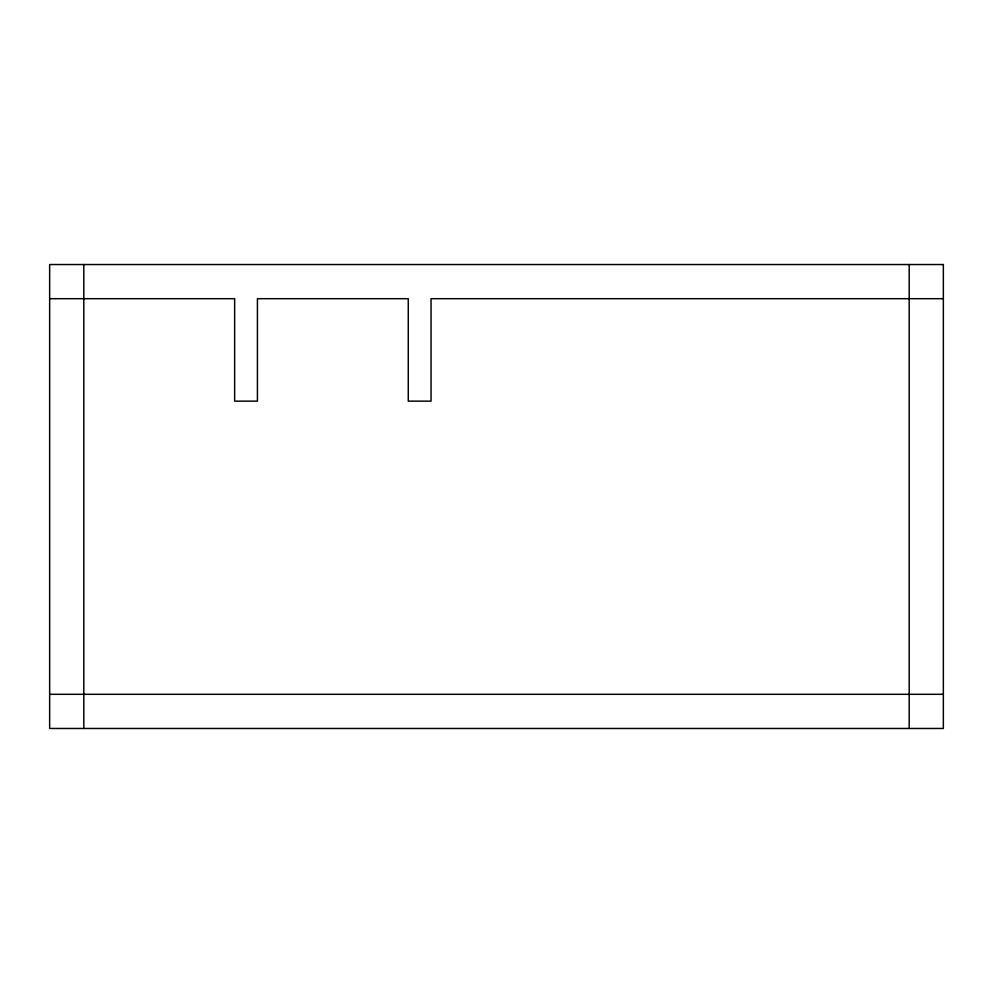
<?xml version="1.0" encoding="UTF-8"?>
<svg xmlns="http://www.w3.org/2000/svg" width="993" height="993" viewBox="0 0 993 993"><rect width="100%" height="100%" fill="white"/><g stroke="black" fill="none" stroke-linecap="round" stroke-linejoin="round"><path stroke-width="1.49" d="M49.65 298.694L234.646 298.694L234.646 401.147L257.423 401.147L257.423 298.694L408.272 298.694L408.272 401.147L431.036 401.147L431.036 298.694L943.35 298.694M49.65 694.306L943.35 694.306M909.191 264.535L909.191 728.465M83.809 264.535L83.809 728.465M943.35 264.535L49.65 264.535L49.65 728.465L943.35 728.465L943.35 264.535"/></g></svg>
